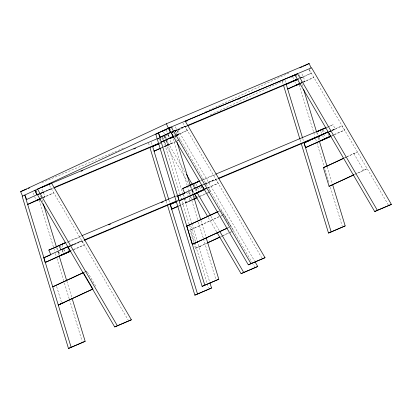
<?xml version="1.0" encoding="UTF-8"?>
<svg xmlns="http://www.w3.org/2000/svg" width="412" height="412" viewBox="0 0 412 412"><rect width="100%" height="100%" fill="white"/><g stroke="black" fill="none" stroke-linecap="round" stroke-linejoin="round"><path stroke-width="0.31" stroke-dasharray="2.06 1.54" d="M205.356 111.879L208.271 110.519M208.853 110.251L286.422 74.124M287.004 73.856L289.924 72.497M171.933 131.783L173.081 131.248M171.51 132.139L176.697 129.723L178.664 134.235L175.785 135.574M37.971 194.567L39.125 194.031M39.696 193.764L43.152 192.152M37.997 194.618L39.145 194.083M41.452 193.007L43.178 192.203L41.112 193.073M174.348 131.109L184.9 126.196L187.362 130.408L175.8 135.795M41.365 193.28L51.361 188.624L39.66 193.558M171.922 132.674L174.158 131.634M176.98 135.002L175.28 131.114L177.922 129.883L254.513 260.93M165.887 135.605L168.22 134.518M171.722 132.891L172.886 132.345M175.218 131.258L186.883 125.83M210.213 114.963L284.28 80.469M290.697 77.482L292.448 76.668M159.835 143.098L160.948 142.583M39.938 199.058L41.669 198.254M43.971 197.199L45.124 196.648L41.483 188.315M174.734 136.429L178.767 134.549L175.126 126.216M42.838 197.951L53.823 192.837L42.122 197.775M299.143 78.625L297.989 79.161L300.322 78.141M299.715 78.357L303.17 76.75M300.899 77.873L303.201 76.797L299.56 78.275M167.766 140.018L166.659 140.538L168.086 145.235L163.991 146.96M174.43 136.918L175.543 136.336M176.099 136.14L177.763 135.363L176.012 136.104M301.347 77.889L311.379 73.218L297.335 79.14M160.984 147.923L175.548 141.553M162.735 147.336L171.526 143.402L169.806 139.457M163.765 146.904L171.526 143.402M300.533 83.404L301.687 82.864M303.989 81.792L305.143 81.257L301.502 72.909M168.086 145.235L175.605 141.733M176.182 141.465L177.917 140.657M178.494 140.389L180.229 139.58L176.13 141.306M302.856 82.549L313.841 77.435L302.14 82.369M69.17 246.577L81.71 240.737L84.233 244.908L72.605 250.326M205.439 183.886L215.739 179.091L218.267 183.263L206.639 188.675M326.422 127.746L327.54 127.226M328.101 126.963L333.138 124.615L335.08 129.059L331.722 130.625M177.155 201.221L178.272 200.701M204.723 189L205.871 188.464M206.448 188.196L208.215 187.372L210.738 191.544L208.997 192.352M204.893 189.489L206.057 188.948M328.925 131.928L331.16 130.882M328.946 132.005L331.186 130.959M331.748 130.702L342.048 125.902L344.571 130.074L331.784 136.032M178.674 205.861L193.207 199.089M184.813 197.878L186.754 202.323L193.486 199.259M186.754 202.323L194.397 198.924M178.715 206.149L193.877 199.398M199.109 196.957L206.088 193.707M206.669 193.439L208.415 192.625M84.615 272.147L86.927 271.07L96.48 287.416M218.097 211.696L219.256 211.155M344.617 157.781L346.338 156.982M346.914 156.715L357.41 151.982L347.079 156.792M344.782 157.863L346.507 157.06M193.563 242.344L189.865 230.2L218.767 216.743M218.911 216.836L189.865 230.2M222.377 215.219L224.113 214.41L233.666 230.756M227.63 228.052L228.794 227.512M193.748 242.951L195.412 248.415L206.742 243.137M221.898 236.081L228.892 232.821M354.377 174.528L367.19 168.719L355.685 174.075M199.022 246.891L206.855 243.245M220.842 236.73L222.593 235.916M223.175 235.643L229.587 232.656M230.169 232.389L232.502 231.302M41.926 182.66L124.857 147.676M170.862 132.118L172.613 131.376M173.2 131.129L184.9 126.196M173.601 131.031L176.697 129.723M172.221 131.938L173.998 131.191M174.59 130.939L187.033 125.691M172.041 132.108L173.21 131.613M172.072 132.35L177.922 129.883M158.095 138.36L159.284 137.86M171.722 132.613L187.033 126.134M297.933 79.377L299.102 78.888M158.095 138.803L159.351 138.272M157.878 139.009L159.382 138.375M163.528 136.624L165.305 135.878M173.323 136.331L175.079 135.594M175.661 135.347L187.362 130.408M177.114 134.884L178.664 134.235M299.802 83.358L301.553 82.616M176.702 135.419L175.157 136.073L173.941 133.297M177.217 135.203L178.767 134.549M303.077 82.127L301.527 82.781L300.791 81.092M303.593 81.911L305.143 81.257M37.317 194.546L39.073 193.805M38.579 194.037L52.798 188.037M159.444 143.052L160.629 142.552M300.528 83.579L301.702 83.085M39.758 193.98L53.39 188.233M159.444 143.494L160.629 142.995M38.496 194.536L39.665 194.042M159.635 143.5L165.485 141.033M39.779 198.759L41.535 198.018M43.574 197.312L45.124 196.648M161.066 148.196L163.404 147.208M201.607 180.101L215.234 174.348M326.623 127.365L333.138 124.615M200.423 181.043L202.792 180.044M203.384 179.792L215.234 174.796M202.24 184.787L204.625 183.778M205.166 183.551L215.739 179.091M329.131 131.351L342.048 125.902M67.8 241.643L81.427 235.896M175.63 196.158L179.776 194.407M202.946 184.792L204.733 184.04M205.289 183.803L217.768 178.545M329.157 131.557L335.08 129.059M329.255 131.603L331.011 130.867M331.593 130.619L335.105 129.136M66.61 242.586L68.387 241.839M68.979 241.587L81.421 236.339M175.625 196.601L176.81 196.102M204.141 184.736L217.768 178.988M68.212 246.433L70.591 245.428M71.137 245.202L81.71 240.737M204.702 188.851L207.045 187.867M204.81 188.938L207.148 187.949M207.736 187.702L218.267 183.263M68.557 246.587L69.741 246.088M70.334 245.835L83.368 240.34M176.98 200.85L178.164 200.35M180.533 199.351L183.495 198.1M331.701 135.507L333.457 134.765M334.044 134.518L344.571 130.074M68.33 246.685L69.499 246.191M71.843 245.207L74.768 243.971M69.144 246.778L70.328 246.278M70.921 246.031L83.955 240.531M176.975 201.293L178.324 200.726M71.364 250.342L73.12 249.6M73.702 249.353L84.233 244.908M197.281 197.219L199.624 196.23M200.206 195.983L207.231 193.022M207.813 192.775L209.569 192.038M218.412 211.438L219.442 211.001M83.317 272.595L84.867 271.941M85.382 271.724L86.927 271.07M221.017 215.718L223.083 214.848M226.93 228.217L228.48 227.563M230.056 232.28L231.086 231.848M195.412 248.415L201.025 245.959M309.247 69.571L388.434 205.063M353.8 153.506L363.58 170.238M182.871 122.879L261.733 257.814M175.28 131.114L251.871 262.161M252.196 262.717L254.467 266.6M220.987 210.347L230.545 226.693M220.502 215.934L221.141 217.026M164.203 136.362L165.825 139.138M166.149 139.694L185.297 172.453M195.036 189.113L196.333 191.333M210.939 216.321L219.375 230.761M161.885 138.144L162.858 139.812M163.183 140.368L189.149 184.792M189.474 185.343L191.42 188.675M191.745 189.232L194.016 193.12M208.297 217.551L216.733 231.992M49.553 185.529L128.415 320.464M309.165 69.571L310.864 73.46M327.926 133.586L328.9 135.811M299.328 74.819L300.06 76.488M323.307 129.862L324.275 132.087M322.107 130.032L323.322 132.813M323.832 133.998L325.289 137.33M296.079 74.768L297.047 76.993M320.778 131.48L321.751 133.699M322.503 135.445L323.714 138.221M292.711 76.848L293.679 79.068M294.626 81.252L295.857 84.069M316.684 131.892L318.141 135.224M319.135 137.526L320.345 140.301M201.375 186.219L202.591 188.995M201.283 186.26L202.982 190.148M199.573 186.718L200.783 189.494M197.523 187.187L198.981 190.519M195.978 183.896L198.888 190.56M169.945 128.632L170.671 130.3M196.194 188.634L197.168 190.854M194.16 184.231L195.86 188.119M196.102 188.675L197.317 191.451M168.148 134.224L169.378 137.042M192.342 189.602L193.8 192.934M166.335 130.156L167.303 132.376M168.276 134.6L169.487 137.376M190.792 186.312L192.25 189.644M192.492 190.2L193.707 192.976M167.859 135.007L168.827 137.227M192.152 190.612L193.367 193.388M194.577 196.163L195.061 197.276M163.605 131.989L164.337 133.658M166.417 138.581L165.202 135.805L165.948 138.257M189.494 191.41L190.952 194.742M164.249 136.532L165.459 139.308M166.19 140.981L167.916 144.926M188.542 192.136L189.757 194.912M190.241 196.024L191.94 199.913M162.436 136.866L163.888 140.198M164.62 141.872L166.345 145.817M186.487 191.915L188.181 195.803M189.154 198.023L190.365 200.798M158.821 138.386L160.278 141.723M183.361 194.546L184.571 197.327M67.831 248.977L68.562 250.645M40.525 195.932L41.509 198.182M61.924 244.888L63.623 248.776M63.865 249.332L65.075 252.108M63.494 248.833L64.947 252.165M36.302 190.73L36.786 191.838M60.353 245.779L61.321 247.998M62.294 250.218L63.505 252.999M62.166 250.28L63.376 253.056M32.934 192.806L34.387 196.138M34.608 196.653L36.086 200.036M56.985 247.854L58.437 251.186M58.679 251.742L59.895 254.518M58.313 251.248L59.766 254.58M301.09 81.071L302.954 87.21M316.782 132.623L317.719 135.692M317.904 136.305L319.027 139.987M327.174 166.752L332.299 183.592M299.194 84.759L313.578 132.015M313.769 132.628L314.886 136.31M315.633 138.767L316.571 141.831M316.756 142.449L329.276 183.567M330.398 187.249L342.166 225.91M284.991 80.247L285.737 82.699M302.743 138.55L303.675 141.615M282.349 81.473L283.281 84.542M300.101 139.776L301.033 142.846M172.468 127.014L172.844 128.245M175.27 136.223L176.393 139.905M190.591 186.548L191.343 189M191.528 189.613L192.837 193.913M200.871 220.302L205.912 236.869M173.004 138.679L187.203 185.323M187.393 185.936L190.009 194.526M190.756 196.982L197.667 219.689M198.414 222.145L203.27 238.1M203.461 238.713L215.79 279.218M166.695 140.713L182.578 192.878M182.768 193.496L183.886 197.178M184.076 197.791L191.734 222.954M191.92 223.567L209.857 282.483M190.725 225.828L195.715 242.22M162.745 137.649L179.936 194.109M180.126 194.722L189.093 224.185M189.278 224.798L194.51 241.978M194.701 242.596L207.03 283.101M207.215 283.714L208.523 288.009M151.348 142.341L152.28 145.41M168.91 200.031L169.847 203.101M148.521 142.959L149.453 146.028M166.268 201.262L167.014 203.713M41.066 196.478L42.936 202.611M56.578 247.416L57.51 250.486M57.695 251.099L58.818 254.781M66.852 281.169L71.899 297.737M36.184 190.344L36.745 192.183M39.176 200.16L54.683 251.099M55.429 253.555L56.176 256.012M56.923 258.463L63.649 280.557M64.401 283.013L69.257 298.968M69.443 299.586L82.148 341.316M56.66 286.551L61.47 302.336M318.383 137.593L319.063 139.951M192.074 190.782L192.924 193.728M184.38 198.471L185.735 203.188M58.046 252.427L58.725 254.786"/><path stroke-width="0.62" d="M22.542 196.097L20.6 191.652L166.407 123.755L309.17 63.536L311.112 67.975M391.4 204.388L377.356 210.311L297.521 73.707L294.879 74.938L374.714 211.541L391.4 204.388L311.565 67.784L168.348 128.199L22.145 196.267L68.48 348.464L85.166 341.311L72.085 298.355M167.818 128.796L169.543 127.993M48.904 184.422L51.546 183.191L131.382 319.789L114.696 326.943L34.86 190.344L36.802 194.788M299.838 67.877L302.171 66.79M303.335 66.25L309.17 63.536M159.753 137.289L170.862 132.118L173.323 136.331L161.18 141.986L173.467 136.805M26.208 199.717L37.317 194.546M294.771 75.221L296.496 74.412M39.779 198.759L27.64 204.414L39.928 199.233M173.9 136.29L169.873 138.169L173.483 136.645M36.328 200.582L40.361 198.708L36.328 200.598L39.938 199.058M158.723 143.618L152.615 146.461L159.053 143.747M173.426 136.877L169.971 138.489L173.586 136.964M286.232 84.316L297.335 79.14M294.956 80.417L296.681 79.614L294.982 80.469M160.402 148.196L154.047 151.158L160.479 148.444M299.802 83.358L287.658 89.013L299.946 83.827M300.379 83.317L296.346 85.191L299.957 83.672M50.774 254.528L48.837 250.084L65.431 242.642M57.072 246.479L64.777 243.023M62.413 244.151L64.715 243.075M184.586 192.981L182.645 188.542L199.83 180.847M193.918 183.675L199.099 181.265L190.308 185.199L191.858 184.545M43.832 257.763L67.666 246.659L70.195 250.831L45.191 262.475L43.832 257.763L50.269 255.049M177.866 196.112L201.7 185.014L204.223 189.185L179.22 200.829L177.866 196.112L184.885 193.151M317.261 131.624L321.293 129.749M320.294 130.367L325.475 127.957L321.865 129.481M65.565 253.22L60.25 255.692L63.989 254.106M178.128 206.397L171.696 209.111L170.336 204.393L176.583 201.483M63.865 254.168L69.175 251.696L65.436 253.277M70.859 251.14L45.191 262.475M199.465 191.632L194.191 194.088L197.894 192.522M304.169 142.928L328.003 131.825L330.532 135.996L305.529 147.64L304.169 142.928L310.025 140.456M197.801 192.564L203.075 190.107L199.372 191.673M320.927 135.265L318.625 136.336L320.691 135.466M318.651 136.413L320.953 135.342M204.311 189.762L179.22 200.829M171.696 209.111L178.092 206.129M193.789 198.821L196.699 197.466L194.49 193.815M194.397 198.924L195.551 198.388L194 199.042M194.459 199.125L197.363 197.77M331.202 136.305L305.529 147.64M82.884 272.955L52.684 286.86L83.317 272.595L92.87 288.941L58.226 305.076L92.983 289.044M227.048 228.325L192.291 244.352L186.744 226.137L217.376 211.871M217.521 211.964L186.744 226.137M353.954 174.879L329.054 186.317L323.379 167.674L344.041 158.048M326.989 166.149L343.634 158.399M192.291 244.352L226.93 228.217M207.324 242.869L219.565 237.168M329.054 186.317L353.8 174.796M207.437 242.972L220.26 237.003M68.48 348.464L85.166 341.311M114.696 326.943L131.382 319.789M185.189 121.092L265.024 257.696L250.98 263.618L171.145 127.014L155.787 134.168L202.122 286.371L218.808 279.218L206.288 238.1M169.687 127.746L168.503 128.245L248.338 264.849L250.98 263.618M218.808 279.218L202.122 286.371M265.024 257.696L248.338 264.849M167.39 204.944L194.855 295.157L211.541 288.003L210.048 283.096M217.057 232.543L241.072 273.635L257.757 266.482L255.162 262.042M301.218 143.458L328.498 233.063L345.184 225.91L332.664 184.792M374.714 211.541L377.356 210.311M211.541 288.003L194.855 295.157M257.757 266.482L241.072 273.635M345.184 225.91L328.498 233.063M185.091 121.246L296.635 74.201M168.153 128.729L169.703 128.075M292.469 76.292L293.498 75.854M204.764 285.14L158.429 132.937L159.614 132.437M162.524 131.212L166.036 129.728M185.683 121.442L187.46 120.695M238.414 99.199L240.191 98.453M156.369 133.921L159.882 132.443M20.6 191.652L26.523 189.154M28.299 188.408L29.484 187.908M187.625 125.444L297.237 79.207M294.894 80.469L296.444 79.815M51.546 183.191L37.502 189.113L117.338 325.712M294.925 80.52L296.47 79.866M38.373 188.861L39.598 188.346M41.298 187.63L157.502 138.607M187.625 125.887L293.833 81.107M294.863 80.649L296.64 79.902M81.071 171.294L82.848 170.542M133.802 149.051L135.579 148.299M53.982 187.537L158.852 143.304M53.982 187.98L158.847 143.747M215.826 174.101L326.031 127.617M317.199 131.675L318.749 131.021M182.645 188.542L190.941 185.04M82.019 235.643L175.038 196.406M201.777 185.287L194.665 188.289L192.723 183.845M218.36 178.293L327.973 132.056M321.061 135.059L326.912 132.592M48.837 250.084L57.721 246.335M108.675 224.844L110.452 224.092M161.406 202.601L163.183 201.849M218.36 178.736L320.855 135.502M310.988 139.75L316.251 137.531M317.42 137.036L319.176 136.3M67.965 246.834L60.852 249.837L58.911 245.392M83.96 240.088L176.388 201.102M84.548 240.284L176.382 201.545M170.336 204.393L174.43 202.668M175.605 202.174L176.774 201.679M323.379 167.674L326.474 166.366M194.294 243.42L197.904 241.895M60.229 304.138L63.845 302.619M186.27 174.122L192.116 184.113M196.982 192.445L210.29 215.213M219.699 231.312L243.713 272.404M194.34 193.676L207.648 216.439M168.503 128.245L170.444 132.69L160.371 137.381L158.429 132.937M166.407 123.755L168.348 128.199M26.723 199.48L24.787 195.036L71.121 347.239M303.515 89.054L316.596 132.01M319.398 141.218L327.061 166.381M286.113 83.93L302.552 137.932M303.86 142.233L331.14 231.832M283.471 85.155L299.91 139.163M177.139 142.361L190.22 185.318M193.022 194.526L200.685 219.689M152.471 146.023L168.724 199.418M170.032 203.713L197.497 293.931M149.829 147.254L166.082 200.649M43.311 203.842L56.392 246.803M59.194 256.007L66.667 280.557M325.774 138.442L320.593 140.858L329.384 136.918L325.774 138.442"/></g></svg>
